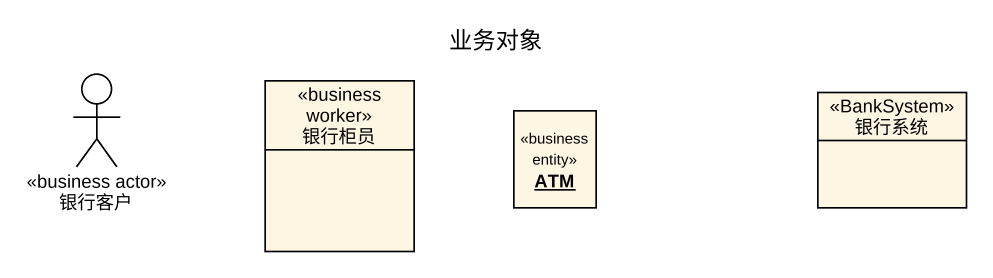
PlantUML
@startuml
title 业务对象
allowmixing
hide circle
hide empty members
actor 银行客户 <<business actor>> #FFFFFF
class 银行柜员 <<business worker>>
class 银行系统 <<BankSystem>>
object ATM <<business entity>>
@enduml
